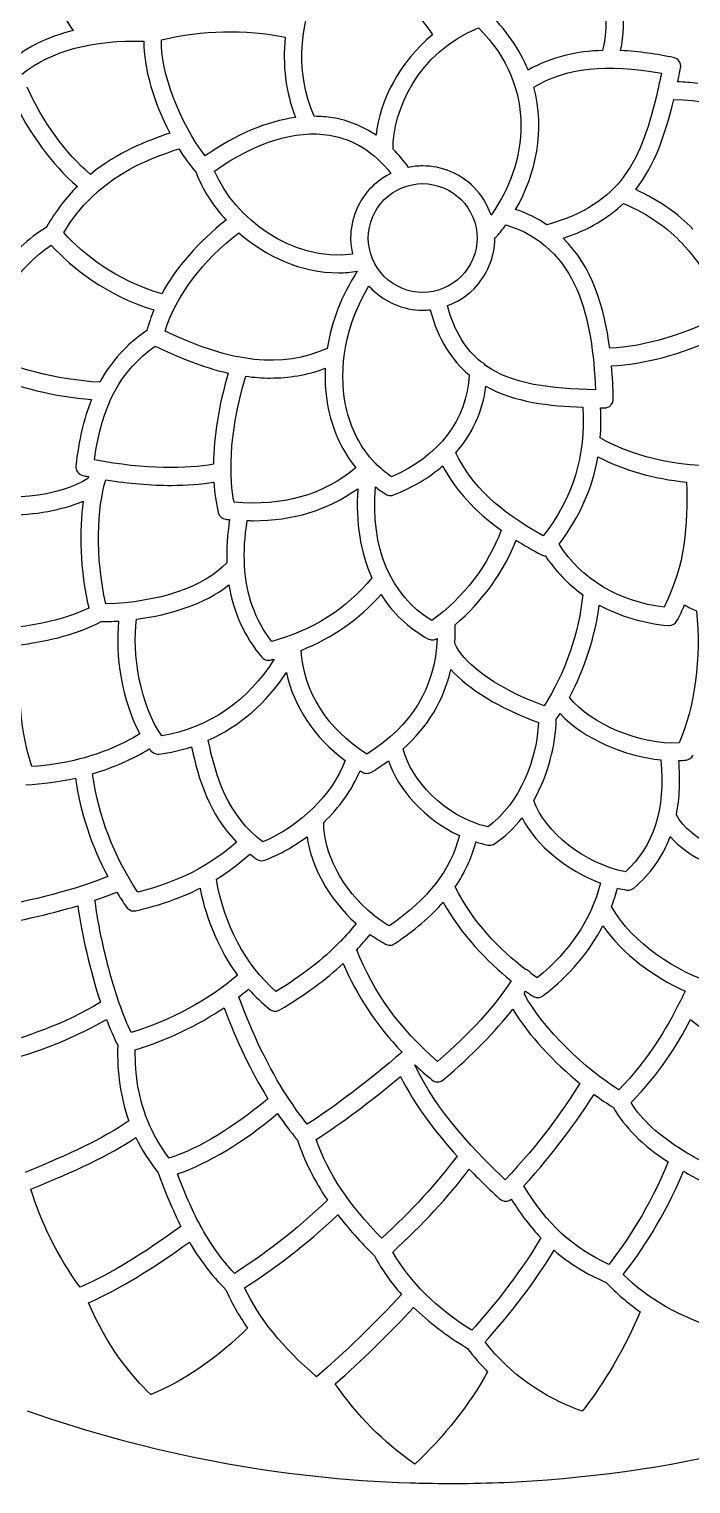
# Model space of a CAD drawing. Extents: x 47 to 537, y 322 to 810.
# Drawn here: x 211.5 to 338.8, y 321.5 to 601.3 of the extents above; entities that cross this region are included whole.
import ezdxf

# ---------------------------------------------------------------- set-up
doc = ezdxf.new("R2010")
doc.units = 0
doc.layers.add('SPLENDIDA_fix_overlaps', color=7, linetype='CONTINUOUS')

msp = doc.modelspace()

# ---------------------------------------------------------------- linework, layer by layer
at = {"layer": 'SPLENDIDA_fix_overlaps', "color": 7}
for points in [[(301.075247, 561.111597), (301.075247, 561.121597)], [(322.134195, 528.451679), (322.165195, 528.451679)], [(252.935368, 498.141755), (252.935368, 498.151755)]]:
    msp.add_lwpolyline(points, dxfattribs=at)
for points in [[(317.625206, 621.081447), (321.825195, 613.991465), (323.474191, 604.521489), (321.804195, 597.181507)], [(212.444469, 619.89145), (213.544466, 612.991468), (216.645458, 605.621486), (219.96445, 601.031497)], [(325.275187, 597.161507), (326.464184, 603.121492), (325.804185, 610.041475), (323.565191, 616.331459)], [(266.345334, 584.521539), (262.455344, 593.201517), (263.365342, 604.18149), (268.674328, 612.521469)], [(268.674328, 612.521469), (279.495301, 609.881475), (286.584284, 604.561489), (289.115277, 600.211499)], [(307.464231, 593.411516), (305.865235, 597.351507), (303.294242, 601.191497), (299.525251, 604.751488)], [(281.515296, 578.191555), (281.375297, 585.391537), (286.254284, 596.851508), (297.944255, 601.541496)], [(297.944255, 601.541496), (309.434226, 590.001525), (307.424231, 575.311562), (300.344249, 565.511586)], [(219.96445, 601.031497), (214.905463, 599.751501), (210.555474, 597.561506), (206.984483, 594.461514)], [(210.095475, 592.621518), (215.82546, 597.151507), (223.714441, 599.271502), (233.575416, 598.951503)], [(233.575416, 598.951503), (233.484416, 593.931515), (235.455411, 587.231532), (238.584404, 581.281547)], [(245.385387, 576.911558), (240.444399, 583.271542), (236.714408, 593.151517), (236.964408, 599.211502)], [(236.964408, 599.211502), (244.855388, 601.111497), (253.015367, 601.271497), (260.765348, 599.721501)], [(260.765348, 599.721501), (260.205349, 594.451514), (260.834348, 589.101527), (262.745343, 584.291539)], [(289.115277, 600.211499), (282.754293, 595.011512), (278.964303, 587.571531), (278.234304, 580.881548)], [(321.804195, 597.181507), (316.995208, 597.021507), (312.07522, 596.02151), (307.464231, 593.411516)], [(335.464161, 595.81151), (332.325169, 596.451509), (328.865178, 597.001507), (325.275187, 597.161507)], [(308.575229, 590.111525), (314.804213, 593.871515), (322.485194, 594.721513), (333.125167, 592.801518)], [(336.544159, 595.091512), (336.304159, 595.461511), (335.91516, 595.731511), (335.464161, 595.81151)], [(336.245159, 591.131522), (336.434159, 592.01152), (336.615158, 592.901518), (336.804158, 593.811515)], [(336.804158, 593.811515), (336.895158, 594.251514), (336.794158, 594.711513), (336.544159, 595.091512)], [(333.125167, 592.801518), (332.905168, 591.781521), (332.695168, 590.781523), (332.474169, 589.811525)], [(340.11515, 590.861523), (338.834153, 591.021522), (337.544156, 591.111522), (336.245159, 591.131522)], [(208.365479, 587.94153), (211.375472, 581.411546), (215.89546, 575.231562), (220.774448, 571.051572)], [(223.305442, 573.361567), (218.535454, 577.341557), (213.975465, 583.651541), (211.115472, 590.131525)], [(305.084237, 566.611583), (309.035227, 573.461566), (310.794223, 581.871545), (308.575229, 590.111525)], [(332.445169, 589.661526), (329.395177, 576.19156), (325.365187, 567.541581), (311.054222, 563.671591)], [(328.19518, 570.431574), (331.82517, 575.101562), (333.865165, 580.951548), (335.485161, 587.731531)], [(332.474169, 589.811525), (332.464169, 589.761526), (332.455169, 589.711526), (332.445169, 589.661526)], [(335.485161, 587.731531), (345.285137, 587.741531), (353.544116, 583.421541), (357.804105, 578.741553)], [(262.745343, 584.291539), (257.234357, 583.561541), (251.355372, 581.071547), (245.385387, 576.911558)], [(247.155382, 574.001565), (255.095362, 579.581551), (262.725343, 581.961545), (269.305327, 580.881548)], [(269.855325, 584.241539), (268.705328, 584.431539), (267.535331, 584.511539), (266.345334, 584.521539)], [(278.234304, 580.881548), (275.694311, 582.601543), (272.875318, 583.741541), (269.855325, 584.241539)], [(238.584404, 581.281547), (234.174415, 579.771551), (228.564429, 577.691556), (223.305442, 573.361567)], [(269.305327, 580.881548), (273.955315, 580.12155), (277.905305, 577.631556), (281.084297, 573.531566)], [(218.145455, 562.161595), (224.544439, 572.821568), (233.935415, 576.10156), (240.305399, 578.271554)], [(240.305399, 578.271554), (241.325397, 576.631558), (242.435394, 575.101562), (243.605391, 573.731566)], [(284.464289, 574.701563), (283.555291, 575.98156), (282.575294, 577.151557), (281.515296, 578.191555)], [(243.605391, 573.731566), (244.834388, 570.501574), (246.825383, 567.341582), (249.395377, 564.541589)], [(273.714316, 558.001605), (261.924345, 556.551609), (251.115372, 564.841588), (247.155382, 574.001565)], [(281.084297, 573.531566), (279.725301, 572.871568), (278.475304, 572.00157), (277.405306, 570.921573)], [(287.205282, 574.981563), (286.285284, 574.981563), (285.365287, 574.891563), (284.464289, 574.701563)], [(297.015257, 570.921573), (294.435264, 573.501566), (290.865273, 574.981563), (287.205282, 574.981563)], [(220.774448, 571.051572), (218.645453, 568.911578), (216.615458, 566.331584), (214.814463, 563.171592)], [(277.405306, 570.921573), (274.814313, 568.341579), (273.334317, 564.761588), (273.334317, 561.111597)], [(279.8053, 568.511579), (281.725296, 570.431574), (284.495289, 571.581571), (287.205282, 571.581571)], [(287.205282, 571.581571), (289.924275, 571.581571), (292.694268, 570.431574), (294.615263, 568.511579)], [(300.344249, 565.511586), (299.665251, 567.531581), (298.535254, 569.401576), (297.015257, 570.921573)], [(276.734308, 561.111597), (276.734308, 563.83159), (277.885305, 566.591584), (279.8053, 568.511579)], [(294.615263, 568.511579), (296.535259, 566.591584), (297.674256, 563.83159), (297.674256, 561.111597)], [(339.174152, 562.841593), (336.375159, 565.701586), (332.865168, 568.271579), (328.19518, 570.431574)], [(311.054222, 563.671591), (309.315227, 564.851588), (307.334232, 565.841585), (305.084237, 566.611583)], [(314.235214, 561.071597), (319.165202, 562.701593), (322.895193, 564.961588), (325.804185, 567.781581)], [(325.804185, 567.781581), (330.794173, 565.611586), (334.405164, 562.981593), (337.214157, 559.9816)], [(214.814463, 563.171592), (213.105467, 562.121595), (211.455471, 560.861598), (209.885475, 559.401601)], [(249.395377, 564.541589), (244.04439, 560.401599), (239.8254, 555.551611), (237.015407, 550.391624)], [(301.485246, 561.451596), (302.075245, 562.161595), (302.645243, 562.891593), (303.195242, 563.651591)], [(303.195242, 563.651591), (317.115207, 559.401601), (319.8842, 545.491636), (320.415199, 531.90167)], [(201.415496, 539.461651), (204.515489, 548.401629), (209.655476, 555.671611), (215.754461, 559.741601)], [(215.754461, 559.741601), (219.774451, 555.361612), (226.205434, 550.111625), (235.515411, 547.281632)], [(237.015407, 550.391624), (228.06443, 552.991618), (221.924445, 558.011605), (218.145455, 562.161595)], [(237.635406, 543.211642), (239.765401, 550.021625), (244.865388, 556.811608), (251.84537, 562.131595)], [(251.84537, 562.131595), (256.995358, 557.571606), (263.754341, 554.431614), (271.044322, 554.431614)], [(273.334317, 561.111597), (273.334317, 560.0616), (273.475316, 559.021602), (273.714316, 558.001605)], [(279.8053, 553.711616), (277.885305, 555.631611), (276.734308, 558.401604), (276.734308, 561.111597)], [(297.674256, 561.111597), (297.674256, 558.401604), (296.535259, 555.631611), (294.615263, 553.711616)], [(297.015257, 551.301622), (299.594251, 553.881615), (301.075247, 557.461606), (301.075247, 561.111597)], [(301.075247, 561.121597), (301.224247, 561.211597), (301.365247, 561.311597), (301.485246, 561.451596)], [(323.174192, 539.91165), (322.155195, 547.86163), (319.764201, 555.651611), (314.235214, 561.071597)], [(337.214157, 559.9816), (337.344157, 559.771601), (337.504156, 559.581601), (337.705156, 559.441601)], [(337.705156, 559.441601), (341.094147, 555.661611), (343.344142, 551.341622), (345.625136, 546.671633)], [(274.615313, 554.711613), (271.595321, 550.091625), (269.635326, 545.001637), (268.834328, 539.87165)], [(271.044322, 554.431614), (272.214319, 554.431614), (273.415316, 554.531614), (274.615313, 554.711613)], [(272.435319, 528.751678), (270.845323, 536.18166), (272.504319, 544.731638), (276.865308, 551.90162)], [(276.865308, 551.90162), (277.044307, 551.701621), (277.214307, 551.491621), (277.405306, 551.301622)], [(277.405306, 551.301622), (279.9843, 548.721628), (283.555291, 547.241632), (287.205282, 547.241632)], [(287.205282, 550.641623), (284.495289, 550.641623), (281.725296, 551.791621), (279.8053, 553.711616)], [(294.615263, 553.711616), (292.694268, 551.791621), (289.924275, 550.641623), (287.205282, 550.641623)], [(291.96427, 548.11163), (293.845265, 548.801628), (295.584261, 549.871625), (297.015257, 551.301622)], [(235.515411, 547.281632), (234.964413, 545.981635), (234.515414, 544.671638), (234.145415, 543.351642)], [(287.205282, 547.241632), (287.694281, 547.241632), (288.17428, 547.271632), (288.655278, 547.321632)], [(288.655278, 547.321632), (290.185275, 541.551646), (292.825268, 537.561656), (296.13526, 534.811663)], [(298.395254, 537.311657), (295.475261, 539.681651), (293.294267, 543.121642), (291.96427, 548.11163)], [(345.625136, 546.671633), (338.145155, 542.681643), (329.974175, 540.221649), (323.174192, 539.91165)], [(234.145415, 543.351642), (230.274424, 540.681648), (227.285432, 537.431656), (225.075437, 533.381667)], [(268.834328, 539.87165), (260.04435, 536.03166), (250.595374, 537.031657), (237.635406, 543.211642)], [(224.04444, 518.471704), (225.484436, 528.951678), (229.055427, 535.591661), (235.765411, 540.331649)], [(235.765411, 540.331649), (240.1554, 538.211654), (244.865388, 536.261659), (249.794376, 535.151662)], [(323.535191, 536.521659), (329.825175, 536.841658), (336.955158, 538.771653), (343.87514, 541.991645)], [(225.075437, 533.381667), (216.944458, 533.831665), (208.274479, 536.05166), (201.415496, 539.461651)], [(299.294252, 536.611658), (299.084252, 536.941658), (298.765253, 537.191657), (298.395254, 537.311657)], [(202.935493, 535.031662), (209.214477, 532.381669), (216.504459, 530.611673), (223.515441, 530.071675)], [(249.794376, 535.151662), (247.96438, 528.921678), (247.004382, 522.961693), (246.935383, 517.621706)], [(250.924373, 510.301724), (250.095375, 514.611713), (249.625376, 522.661693), (253.165367, 534.531664)], [(253.165367, 534.531664), (254.734363, 534.311664), (256.325359, 534.191665), (257.935355, 534.191665)], [(257.935355, 534.191665), (261.385347, 534.191665), (264.905338, 534.751663), (268.464329, 536.06166)], [(268.464329, 536.06166), (268.345329, 533.341667), (268.544329, 530.651673), (269.105327, 528.04168)], [(296.13526, 534.811663), (295.774261, 526.241684), (290.265274, 519.001702), (281.185297, 515.211712)], [(320.415199, 531.90167), (311.735221, 532.16167), (304.485239, 532.941668), (299.294252, 536.611658)], [(323.86519, 530.191675), (323.81519, 532.261669), (323.714191, 534.391664), (323.535191, 536.521659)], [(293.564266, 519.8117), (296.754258, 523.451691), (298.754253, 527.81168), (299.355252, 532.601668)], [(299.355252, 532.601668), (304.895238, 529.511676), (311.625221, 528.811678), (317.995205, 528.571679)], [(223.515441, 530.071675), (222.024445, 526.421684), (221.035447, 522.211694), (220.475449, 517.311707)], [(278.064305, 517.851705), (275.274312, 520.731698), (273.355317, 524.421689), (272.435319, 528.751678)], [(322.165195, 528.451679), (322.625193, 528.451679), (323.054192, 528.631678), (323.375192, 528.951678)], [(323.375192, 528.951678), (323.705191, 529.281677), (323.88419, 529.731676), (323.86519, 530.191675)], [(269.105327, 528.04168), (270.024325, 523.741691), (271.81432, 519.9817), (274.365314, 516.891708)], [(317.995205, 528.571679), (318.544204, 519.111702), (316.17421, 511.381722), (310.405224, 503.86174)], [(321.355197, 522.671693), (321.495196, 524.541689), (321.514196, 526.471684), (321.405196, 528.471679)], [(321.405196, 528.471679), (321.645196, 528.461679), (321.895195, 528.451679), (322.134195, 528.451679)], [(347.705131, 517.391707), (337.934155, 516.711708), (328.275179, 518.651703), (321.355197, 522.671693)], [(246.935383, 517.621706), (242.015395, 516.721708), (233.885415, 516.551709), (224.04444, 518.471704)], [(278.075305, 517.831705), (278.075305, 517.841705), (278.064305, 517.841705), (278.064305, 517.851705)], [(278.095305, 517.821705), (278.084305, 517.821705), (278.084305, 517.831705), (278.075305, 517.831705)], [(281.185297, 515.211712), (280.0553, 515.98171), (279.024302, 516.851708), (278.095305, 517.821705)], [(310.405224, 503.86174), (301.705246, 508.681728), (296.705258, 513.411716), (293.564266, 519.8117)], [(313.424216, 502.211744), (317.445206, 507.561731), (319.8842, 513.011717), (320.905198, 519.031702)], [(320.905198, 519.031702), (325.754186, 516.481709), (331.665171, 514.811713), (337.945155, 514.171715)], [(222.774443, 514.851713), (217.355457, 511.321722), (206.725483, 510.231724), (197.705506, 512.261719)], [(220.475449, 517.311707), (220.375449, 516.441709), (220.955448, 515.641711), (221.814445, 515.461711)], [(221.814445, 515.461711), (222.174445, 515.381712), (222.535444, 515.311712), (222.895443, 515.241712)], [(222.895443, 515.241712), (222.855443, 515.111712), (222.814443, 514.991713), (222.774443, 514.851713)], [(274.365314, 516.891708), (267.734331, 511.581721), (260.395349, 509.531726), (250.924373, 510.301724)], [(281.605296, 511.711721), (285.254287, 513.121717), (288.415279, 515.021712), (291.035272, 517.301707)], [(291.035272, 517.301707), (293.555266, 512.591719), (297.135257, 508.631728), (302.275244, 504.951738)], [(226.254434, 490.751773), (224.17444, 499.741751), (224.584439, 509.391727), (226.254434, 514.621713)], [(226.254434, 514.621713), (230.645423, 513.911715), (234.935413, 513.551716), (238.865403, 513.551716)], [(238.865403, 513.551716), (241.834395, 513.551716), (244.584389, 513.761716), (247.024382, 514.181715)], [(247.024382, 514.181715), (247.155382, 512.10172), (247.435381, 510.131725), (247.87538, 508.321729)], [(254.584364, 506.751733), (262.285344, 506.751733), (268.825328, 508.761728), (274.705313, 512.901718)], [(274.705313, 512.901718), (274.274314, 506.431734), (275.225312, 500.631748), (277.444306, 495.771761)], [(288.964278, 487.541781), (280.955298, 492.461769), (277.174307, 501.481746), (278.125305, 513.241717)], [(278.125305, 513.241717), (278.754303, 512.751718), (279.405301, 512.291719), (280.0843, 511.86172)], [(337.945155, 514.171715), (338.165155, 505.771736), (337.815155, 498.461754), (333.634166, 490.111775)], [(207.135482, 507.84173), (212.615468, 507.84173), (217.895455, 508.781728), (221.915445, 510.541724)], [(221.915445, 510.541724), (221.115447, 504.821738), (221.245447, 497.291757), (222.964443, 489.931775)], [(280.0843, 511.86172), (280.355299, 511.691721), (280.674298, 511.601721), (280.995298, 511.601721)], [(280.995298, 511.601721), (281.194297, 511.601721), (281.405296, 511.641721), (281.605296, 511.711721)], [(247.87538, 508.321729), (248.04438, 507.621731), (248.635378, 507.111732), (249.355377, 507.031732)], [(249.355377, 507.031732), (249.584376, 507.011732), (249.805375, 507.001732), (250.035375, 506.981733)], [(250.035375, 506.981733), (249.595376, 504.07174), (249.424376, 501.291747), (249.524376, 498.661753)], [(252.935368, 498.151755), (252.794368, 500.831748), (252.964368, 503.701741), (253.444366, 506.781733)], [(253.444366, 506.781733), (253.825365, 506.771733), (254.214364, 506.751733), (254.584364, 506.751733)], [(302.275244, 504.951738), (300.01425, 498.471754), (294.935263, 491.81177), (288.964278, 487.541781)], [(293.464266, 486.761783), (298.625253, 491.161772), (302.924243, 497.101757), (305.174237, 503.001742)], [(305.174237, 503.001742), (306.684233, 502.051745), (308.304229, 501.111747), (310.044225, 500.18175)], [(333.634166, 490.111775), (324.855188, 491.211772), (317.754206, 495.471761), (313.424216, 502.211744)], [(249.524376, 498.661753), (245.194387, 494.041765), (236.254409, 491.001772), (226.254434, 490.751773)], [(258.174355, 483.531791), (254.984363, 487.611781), (253.254367, 492.441769), (252.935368, 498.141755)], [(310.044225, 500.18175), (310.294224, 500.05175), (310.554224, 499.99175), (310.804223, 499.98175)], [(310.804223, 499.98175), (312.754218, 497.051757), (315.174212, 494.561764), (317.974205, 492.531769)], [(277.444306, 495.771761), (272.555319, 489.831775), (265.935335, 485.611786), (258.174355, 483.531791)], [(232.17442, 487.81178), (238.605403, 488.661778), (245.265387, 490.691773), (249.944375, 494.421764)], [(249.944375, 494.421764), (250.805373, 489.091777), (252.905368, 484.441789), (256.254359, 480.511799)], [(263.80534, 481.821795), (269.785326, 484.18179), (275.015312, 487.82178), (279.185302, 492.551769)], [(279.185302, 492.551769), (281.424296, 489.021777), (284.444289, 486.131785), (288.214279, 484.04179)], [(317.974205, 492.531769), (317.384207, 485.451786), (314.485214, 477.121807), (310.544224, 471.161822)], [(222.964443, 489.931775), (216.875458, 487.001782), (207.685481, 485.641786), (201.155497, 485.751786)], [(315.434211, 472.761818), (318.304204, 478.161805), (320.415199, 484.641788), (321.174197, 490.521774)], [(321.174197, 490.521774), (325.075187, 488.401779), (329.544176, 487.061782), (334.455164, 486.601783)], [(336.11516, 487.491781), (336.665158, 488.531779), (337.145157, 489.551776), (337.584156, 490.561774)], [(337.584156, 490.561774), (338.325154, 490.131775), (339.084152, 489.741776), (339.87515, 489.391777)], [(209.814475, 482.881793), (215.345462, 483.601791), (221.084447, 485.071787), (225.345437, 487.341782)], [(225.345437, 487.341782), (226.444434, 487.341782), (227.564431, 487.381782), (228.714428, 487.461781)], [(228.714428, 487.461781), (227.99543, 480.981798), (229.355427, 472.12182), (232.774418, 465.791836)], [(237.004407, 465.381837), (232.875418, 471.171822), (231.225422, 481.261797), (232.17442, 487.81178)], [(334.615163, 486.591784), (335.235162, 486.591784), (335.81516, 486.931783), (336.11516, 487.491781)], [(339.87515, 489.391777), (340.785148, 480.461799), (339.535151, 470.931823), (336.535159, 464.01184)], [(290.015275, 484.13179), (289.484276, 474.461814), (285.225287, 467.461831), (276.464309, 461.871845)], [(288.214279, 484.04179), (288.464279, 483.90179), (288.754278, 483.83179), (289.035277, 483.83179)], [(289.035277, 483.83179), (289.365277, 483.83179), (289.694276, 483.92179), (289.984275, 484.11179)], [(289.984275, 484.11179), (289.995275, 484.12179), (290.004275, 484.13179), (290.015275, 484.13179)], [(293.365267, 483.141792), (293.455266, 484.311789), (293.475266, 485.521786), (293.464266, 486.761783)], [(334.455164, 486.601783), (334.504164, 486.591784), (334.565164, 486.591784), (334.615163, 486.591784)], [(212.00447, 459.461851), (209.375477, 467.761831), (209.385477, 476.16181), (209.814475, 482.881793)], [(276.464309, 461.871845), (268.794328, 466.781833), (264.345339, 473.801815), (263.80534, 481.821795)], [(310.544224, 471.161822), (300.07525, 475.031812), (294.805263, 479.9118), (293.365267, 483.141792)], [(258.605353, 480.1318), (253.714366, 472.16182), (245.915385, 466.781833), (237.004407, 465.381837)], [(256.254359, 480.511799), (256.575359, 480.1218), (257.055357, 479.9118), (257.544356, 479.9118)], [(257.544356, 479.9118), (257.674356, 479.9118), (257.814355, 479.9318), (257.944355, 479.9618)], [(257.944355, 479.9618), (258.165355, 480.0118), (258.385354, 480.0718), (258.605353, 480.1318)], [(245.955385, 464.541839), (252.00437, 467.251832), (257.214357, 471.741821), (260.975348, 477.551806)], [(260.975348, 477.551806), (262.424344, 470.951823), (266.305334, 465.131837), (272.294319, 460.631848)], [(283.475291, 462.911843), (288.245279, 467.171832), (291.254272, 472.19182), (292.615268, 478.171805)], [(292.615268, 478.171805), (295.99526, 474.341814), (301.924245, 470.721823), (309.474226, 467.94183)], [(336.535159, 464.01184), (329.165177, 463.601841), (319.504201, 467.631831), (315.434211, 472.761818)], [(309.474226, 467.94183), (309.145227, 461.031847), (306.084235, 452.551869), (299.714251, 447.87188)], [(308.554229, 452.971868), (311.395222, 457.931855), (312.785218, 463.661841), (312.895218, 468.571829)], [(312.895218, 468.571829), (313.134217, 468.921828), (313.384217, 469.281827), (313.625216, 469.651826)], [(313.625216, 469.651826), (318.174205, 464.731838), (326.214184, 461.441846), (333.035167, 460.741848)], [(232.774418, 465.791836), (229.475426, 463.711841), (225.575436, 462.071845), (221.334447, 460.961848)], [(256.444359, 445.001887), (249.814375, 449.961875), (247.355382, 457.521856), (245.955385, 464.541839)], [(223.705441, 458.101855), (227.714431, 459.271852), (231.435421, 460.891848), (234.625413, 462.901843)], [(234.625413, 462.901843), (234.734413, 462.771843), (234.825413, 462.621843), (234.935413, 462.491844)], [(234.935413, 462.491844), (235.254412, 462.091845), (235.745411, 461.861845), (236.254409, 461.861845)], [(236.254409, 461.861845), (236.325409, 461.861845), (236.395409, 461.861845), (236.464409, 461.871845)], [(236.464409, 461.871845), (238.615403, 462.141845), (240.714398, 462.621843), (242.745393, 463.281842)], [(242.745393, 463.281842), (244.05539, 456.921858), (246.265384, 450.191875), (251.385372, 444.951888)], [(299.714251, 447.87188), (291.424271, 449.831875), (284.794288, 457.041857), (283.475291, 462.911843)], [(337.865155, 460.711848), (338.445154, 460.771848), (338.955153, 461.141847), (339.214152, 461.671846)], [(221.245447, 460.941848), (218.285454, 460.17185), (215.165462, 459.671851), (212.00447, 459.461851)], [(221.334447, 460.961848), (221.305447, 460.951848), (221.274447, 460.951848), (221.245447, 460.941848)], [(272.294319, 460.631848), (269.774326, 454.091865), (263.605341, 447.99188), (256.444359, 445.001887)], [(277.355307, 458.411854), (278.504304, 459.111852), (279.575301, 459.84185), (280.595299, 460.591849)], [(280.595299, 460.591849), (282.455294, 455.151862), (287.555281, 449.301877), (294.254264, 446.191885)], [(333.035167, 460.741848), (333.895165, 451.231872), (331.655171, 444.17189), (326.195185, 439.231902)], [(336.00416, 450.221874), (336.625158, 453.351867), (336.775158, 456.811858), (336.464159, 460.611848)], [(336.464159, 460.611848), (336.945158, 460.631848), (337.415156, 460.661848), (337.865155, 460.711848)], [(210.875473, 455.99186), (214.105465, 456.12186), (217.314457, 456.561859), (220.395449, 457.241857)], [(220.395449, 457.241857), (221.395447, 450.521874), (223.444441, 444.261889), (226.645433, 438.321904)], [(232.385419, 435.331912), (227.714431, 442.391894), (224.885438, 449.871875), (223.705441, 458.101855)], [(268.16533, 448.711878), (271.205322, 451.631871), (273.645316, 455.051862), (275.165312, 458.681853)], [(275.165312, 458.681853), (275.305312, 458.591854), (275.444311, 458.491854), (275.595311, 458.411854)], [(275.595311, 458.411854), (275.86531, 458.241854), (276.16531, 458.161855), (276.464309, 458.161855)], [(276.464309, 458.161855), (276.774308, 458.161855), (277.084307, 458.251854), (277.355307, 458.411854)], [(326.195185, 439.231902), (318.355204, 440.821898), (310.714223, 446.771883), (308.554229, 452.971868)], [(277.785306, 430.891923), (271.535321, 435.86191), (268.10533, 443.221892), (268.16533, 448.711878)], [(301.035247, 444.641888), (303.065242, 446.011885), (304.815238, 447.711881), (306.304234, 449.611876)], [(306.304234, 449.611876), (309.094227, 444.261889), (314.895213, 439.481901), (321.434196, 437.071907)], [(357.275107, 440.1119), (346.445134, 441.561896), (338.615153, 445.291887), (336.00416, 450.221874)], [(251.385372, 444.951888), (246.194385, 440.341899), (240.1054, 437.241907), (232.385419, 435.331912)], [(256.814358, 441.481896), (259.725351, 442.591894), (262.475344, 444.13189), (264.955338, 445.991885)], [(264.955338, 445.991885), (265.745336, 440.521899), (268.915328, 434.141915), (274.405314, 429.291927)], [(294.254264, 446.191885), (292.615268, 439.621901), (288.285279, 434.051915), (280.785298, 428.831928)], [(293.464266, 436.371909), (295.325262, 439.061902), (296.635258, 441.911895), (297.444256, 444.971888)], [(297.444256, 444.971888), (298.205254, 444.741888), (298.975253, 444.541889), (299.754251, 444.381889)], [(327.794181, 436.11191), (331.035172, 438.841903), (333.365167, 442.131895), (334.815163, 446.011885)], [(334.815163, 446.011885), (338.294154, 442.051895), (344.485139, 439.071902), (352.645118, 437.441906)], [(247.515381, 437.831905), (249.805375, 439.221902), (251.91537, 440.851898), (253.924365, 442.661893)], [(253.924365, 442.661893), (254.355364, 442.321894), (254.785363, 441.991895), (255.245362, 441.671896)], [(299.754251, 444.381889), (299.86525, 444.361889), (299.97425, 444.351889), (300.08425, 444.351889)], [(300.08425, 444.351889), (300.424249, 444.351889), (300.754248, 444.451889), (301.035247, 444.641888)], [(255.245362, 441.671896), (255.535361, 441.471896), (255.87536, 441.371897), (256.214359, 441.371897)], [(256.214359, 441.371897), (256.415359, 441.371897), (256.625358, 441.411896), (256.814358, 441.481896)], [(226.645433, 438.321904), (220.725448, 435.92191), (212.03547, 433.611916), (203.504491, 432.201919)], [(258.984353, 416.231959), (253.165367, 421.281947), (248.955378, 429.201927), (247.515381, 437.831905)], [(321.434196, 437.071907), (319.514201, 429.931925), (315.594211, 424.08194), (309.235227, 418.851953)], [(224.16544, 433.781916), (225.674436, 434.291914), (227.075432, 434.811913), (228.345429, 435.341912)], [(225.955435, 424.09194), (225.145437, 427.531931), (224.524439, 430.901923), (224.16544, 433.781916)], [(228.345429, 435.341912), (228.944428, 434.371914), (229.564426, 433.401916), (230.225424, 432.441919)], [(232.00442, 431.741921), (236.615408, 432.791918), (240.685398, 434.231914), (244.375389, 436.09191)], [(244.375389, 436.09191), (245.584386, 429.921925), (248.10538, 424.10194), (251.575371, 419.341952)], [(306.985233, 420.451949), (302.174245, 424.10194), (296.674258, 429.731926), (293.464266, 436.371909)], [(323.525191, 432.551919), (323.96419, 433.701916), (324.355189, 434.871913), (324.695188, 436.08191)], [(324.695188, 436.08191), (325.264187, 435.94191), (325.844185, 435.82191), (326.424184, 435.731911)], [(326.424184, 435.731911), (326.514184, 435.711911), (326.605183, 435.711911), (326.695183, 435.711911)], [(326.695183, 435.711911), (327.094182, 435.711911), (327.485181, 435.85191), (327.794181, 436.11191)], [(202.205494, 428.551929), (208.595479, 429.521926), (215.225462, 431.011922), (220.875448, 432.721918)], [(220.875448, 432.721918), (221.615446, 427.251932), (223.225442, 420.211949), (225.214437, 414.141965)], [(230.225424, 432.441919), (230.544424, 431.97192), (231.075422, 431.701921), (231.625421, 431.701921)], [(231.625421, 431.701921), (231.754421, 431.701921), (231.88542, 431.711921), (232.00442, 431.741921)], [(277.794306, 430.881923), (277.794306, 430.891923), (277.785306, 430.891923), (277.785306, 430.891923)], [(277.825305, 430.861923), (277.814305, 430.871923), (277.805305, 430.881923), (277.794306, 430.881923)], [(280.785298, 428.831928), (279.734301, 429.451926), (278.745303, 430.131925), (277.825305, 430.861923)], [(281.814295, 425.421936), (285.625286, 427.97193), (288.714278, 430.621923), (291.165272, 433.421916)], [(291.165272, 433.421916), (294.515264, 427.221932), (299.605251, 421.941945), (304.224239, 418.291954)], [(343.294142, 417.781956), (336.214159, 419.87195), (327.544181, 425.421936), (323.525191, 432.551919)], [(274.405314, 429.291927), (273.415316, 428.08193), (272.415319, 426.941933), (271.365322, 425.851935)], [(310.395224, 415.421961), (315.464211, 419.391952), (319.254202, 423.83194), (321.855195, 428.831928)], [(321.855195, 428.831928), (325.674186, 423.371942), (331.794171, 418.941953), (337.695156, 416.281959)], [(271.345322, 425.821935), (267.96433, 422.331944), (264.12534, 419.371952), (258.984353, 416.231959)], [(271.365322, 425.851935), (271.355322, 425.841935), (271.355322, 425.831935), (271.345322, 425.821935)], [(274.515314, 424.241939), (275.395312, 425.181937), (276.245309, 426.161935), (277.075307, 427.191932)], [(277.075307, 427.191932), (278.024305, 426.531934), (279.015302, 425.901935), (280.0643, 425.331937)], [(280.0643, 425.331937), (280.314299, 425.201937), (280.595299, 425.131937), (280.865298, 425.131937)], [(280.865298, 425.131937), (281.205297, 425.131937), (281.535296, 425.231937), (281.814295, 425.421936)], [(228.845428, 413.981965), (227.754431, 417.141957), (226.754433, 420.651948), (225.955435, 424.09194)], [(290.055275, 402.771993), (282.785293, 409.081977), (277.705306, 416.14196), (274.515314, 424.241939)], [(259.694351, 412.681968), (264.625338, 415.621961), (268.515329, 418.451954), (271.89532, 421.611946)], [(271.89532, 421.611946), (274.544314, 415.371962), (278.294304, 409.731976), (283.234292, 404.571989)], [(307.455231, 420.261949), (307.304232, 420.351949), (307.145232, 420.411949), (306.985233, 420.451949)], [(308.02523, 419.681951), (307.88423, 419.91195), (307.705231, 420.11195), (307.455231, 420.261949)], [(309.235227, 418.851953), (308.834228, 419.111952), (308.434229, 419.391952), (308.02523, 419.681951)], [(251.575371, 419.341952), (245.924385, 414.531964), (238.924403, 410.731973), (231.135422, 408.311979)], [(304.224239, 418.291954), (300.895248, 413.201967), (296.455259, 408.321979), (290.055275, 402.771993)], [(225.214437, 414.141965), (218.024455, 409.821975), (210.694473, 407.401981), (204.274489, 405.671986)], [(251.85537, 415.181962), (252.484369, 415.681961), (253.095367, 416.18196), (253.705366, 416.701958)], [(261.105347, 396.11201), (257.595356, 401.531996), (254.504364, 407.92198), (251.85537, 415.181962)], [(253.705366, 416.701958), (254.964363, 415.271962), (256.325359, 413.961965), (257.765356, 412.811968)], [(306.695233, 415.85196), (306.794233, 415.99196), (306.884233, 416.13196), (306.974233, 416.271959)], [(324.934188, 397.292007), (318.544204, 401.311997), (310.485224, 408.771978), (306.695233, 415.85196)], [(306.974233, 416.271959), (307.485231, 415.93196), (307.97423, 415.601961), (308.455229, 415.311962)], [(308.455229, 415.311962), (308.724228, 415.141962), (309.035227, 415.051962), (309.344227, 415.051962)], [(309.344227, 415.051962), (309.714226, 415.051962), (310.084225, 415.181962), (310.395224, 415.421961)], [(336.684158, 414.260964), (334.044165, 409.031977), (330.605173, 403.091992), (324.934188, 397.292007)], [(336.705158, 414.291964), (336.695158, 414.281964), (336.695158, 414.271964), (336.684158, 414.260964)], [(337.695156, 416.281959), (337.375157, 415.631961), (337.044157, 414.961963), (336.705158, 414.291964)], [(231.135422, 408.311979), (230.345424, 409.961975), (229.575426, 411.89197), (228.845428, 413.981965)], [(231.92442, 405.021987), (238.165405, 406.941983), (243.94439, 409.681976), (248.995378, 413.111967)], [(248.995378, 413.111967), (251.444371, 406.571984), (254.254364, 400.711998), (257.415356, 395.612011)], [(257.765356, 412.811968), (258.075355, 412.571969), (258.444354, 412.441969), (258.825353, 412.441969)], [(258.825353, 412.441969), (259.125352, 412.441969), (259.424351, 412.521969), (259.694351, 412.681968)], [(291.165272, 399.242002), (296.855258, 404.08199), (301.145247, 408.431979), (304.514239, 412.821968)], [(304.514239, 412.821968), (307.615231, 407.691981), (312.554219, 402.531994), (317.455206, 398.532004)], [(205.015487, 402.351994), (211.234472, 404.02199), (218.924453, 406.491984), (226.375434, 410.861973)], [(226.375434, 410.861973), (227.075432, 409.010977), (227.80543, 407.331982), (228.544429, 405.891985)], [(327.294182, 394.852013), (332.655168, 400.311999), (336.10516, 405.821985), (338.735153, 410.811973)], [(338.735153, 410.811973), (343.245142, 407.221982), (348.445129, 404.06199), (354.615113, 401.181997)], [(228.544429, 405.891985), (228.375429, 400.631998), (229.075427, 395.81201), (230.674423, 391.372022)], [(234.245414, 391.502021), (232.595419, 395.592011), (231.84542, 400.042), (231.92442, 405.021987)], [(283.234292, 404.571989), (276.475309, 398.812003), (270.475324, 394.242014), (264.995338, 390.692023)], [(285.685286, 402.141995), (286.734283, 401.161997), (287.82528, 400.182), (288.975278, 399.232002)], [(303.075242, 379.98205), (298.314254, 384.462039), (289.515276, 393.482016), (285.685286, 402.141995)], [(266.685333, 387.742031), (271.655321, 390.942023), (277.015307, 394.952013), (282.964293, 399.892)], [(282.964293, 399.892), (285.555286, 394.452014), (289.805275, 389.022027), (293.814265, 384.572039)], [(288.975278, 399.232002), (289.285277, 398.972003), (289.674276, 398.832003), (290.064275, 398.832003)], [(290.064275, 398.832003), (290.455274, 398.832003), (290.845273, 398.972003), (291.165272, 399.242002)], [(317.455206, 398.532004), (314.094215, 393.292017), (309.745226, 387.092032), (303.075242, 379.98205)], [(257.415356, 395.612011), (250.765373, 390.022025), (244.385389, 386.162035), (238.424404, 384.15204)], [(261.125347, 396.07201), (261.125347, 396.08201), (261.115347, 396.09201), (261.105347, 396.11201)], [(264.995338, 390.692023), (263.655341, 392.362019), (262.365344, 394.152015), (261.125347, 396.07201)], [(306.655233, 378.842053), (312.785218, 385.542036), (316.915208, 391.412021), (320.1552, 396.442009)], [(320.1552, 396.442009), (321.455196, 395.492011), (322.714193, 394.652013), (323.92419, 393.922015)], [(337.375157, 385.582036), (332.634168, 388.502029), (329.264177, 391.602021), (327.294182, 394.852013)], [(240.0244, 381.132047), (246.145385, 383.282042), (252.605368, 387.182032), (259.274352, 392.732018)], [(259.274352, 392.732018), (260.515349, 390.922023), (261.794346, 389.212027), (263.135342, 387.612031)], [(323.92419, 393.922015), (325.945185, 390.192025), (329.455176, 386.682033), (334.424164, 383.442041)], [(230.674423, 391.372022), (225.665436, 387.87203), (219.225452, 384.892038), (210.705473, 381.422046)], [(234.314414, 391.332022), (234.294414, 391.392022), (234.274414, 391.452021), (234.245414, 391.502021)], [(238.424404, 384.15204), (236.705408, 386.442034), (235.345412, 388.822028), (234.314414, 391.332022)], [(211.84547, 378.212054), (220.314449, 381.662046), (226.825433, 384.652038), (232.02442, 388.15203)], [(232.02442, 388.15203), (233.165417, 385.772036), (234.595414, 383.511041), (236.305409, 381.342047)], [(263.135342, 387.612031), (264.455339, 383.642041), (266.334334, 379.84205), (268.875328, 376.08206)], [(279.334302, 368.782078), (273.084317, 375.142062), (269.024327, 381.222047), (266.685333, 387.742031)], [(293.814265, 384.572039), (289.924275, 379.372052), (284.964288, 373.952065), (279.334302, 368.782078)], [(334.424164, 383.442041), (330.764173, 374.492064), (326.325184, 368.05208), (323.004192, 363.742091)], [(337.514156, 385.492036), (337.474156, 385.522036), (337.424156, 385.552036), (337.375157, 385.582036)], [(345.844135, 381.192047), (342.724143, 382.572044), (339.94515, 384.01104), (337.514156, 385.492036)], [(236.305409, 381.342047), (237.685406, 377.632056), (239.095402, 374.222064), (240.685398, 371.062072)], [(244.375389, 371.342072), (242.774393, 374.322064), (241.385397, 377.582056), (240.0244, 381.132047)], [(281.435296, 366.112085), (287.115282, 371.312072), (292.16527, 376.761058), (296.16526, 382.042045)], [(296.16526, 382.042045), (298.475254, 379.632051), (300.554249, 377.652056), (302.004245, 376.332059)], [(325.785186, 361.792096), (329.165177, 366.182085), (333.634166, 372.672068), (337.365157, 381.652046)], [(337.365157, 381.652046), (339.82515, 380.242049), (342.565144, 378.892053), (345.584136, 377.602056)], [(221.294447, 359.352102), (217.015457, 365.252087), (213.655466, 371.99207), (211.84547, 378.212054)], [(323.004192, 363.742091), (316.09421, 366.912083), (310.985223, 371.642071), (306.655233, 378.842053)], [(268.875328, 376.08206), (262.935343, 370.332074), (256.03536, 365.222087), (251.004372, 362.022095)], [(302.004245, 376.332059), (302.334244, 376.04206), (302.745243, 375.89206), (303.155242, 375.89206)], [(303.155242, 375.89206), (303.535241, 375.89206), (303.91524, 376.03206), (304.235239, 376.292059)], [(304.235239, 376.292059), (305.995235, 373.462066), (307.88423, 371.002072), (309.945225, 368.852078)], [(252.935368, 359.222102), (258.004355, 362.462094), (264.885338, 367.542081), (270.885323, 373.282067)], [(270.885323, 373.282067), (272.895318, 370.662073), (275.214312, 368.05208), (277.905305, 365.402086)], [(240.685398, 371.062072), (233.625416, 365.862085), (227.245432, 362.002095), (221.294447, 359.352102)], [(244.424389, 371.261072), (244.405389, 371.292072), (244.395389, 371.312072), (244.375389, 371.342072)], [(251.004372, 362.022095), (248.375379, 364.772088), (246.265384, 367.84208), (244.424389, 371.261072)], [(222.935443, 356.372109), (228.935428, 359.072102), (235.305412, 362.912093), (242.325394, 368.04208)], [(242.325394, 368.04208), (244.274389, 364.692088), (246.535384, 361.652096), (249.334377, 358.882103)], [(309.945225, 368.852078), (305.224237, 360.962098), (300.405249, 355.332112), (296.645258, 351.072122)], [(277.905305, 365.402086), (279.365302, 362.732093), (281.084297, 360.252099), (283.115292, 357.942105)], [(296.645258, 351.072122), (289.725276, 355.422111), (284.855288, 360.261099), (281.435296, 366.112085)], [(299.195252, 348.822128), (302.934243, 353.052117), (307.714231, 358.642103), (312.474219, 366.452084)], [(312.474219, 366.452084), (315.424211, 363.91209), (318.735203, 361.872095), (322.525194, 360.242099)], [(344.615138, 351.072122), (336.544159, 353.642116), (330.375174, 357.172107), (325.785186, 361.792096)], [(249.334377, 358.882103), (250.435374, 356.372109), (251.81437, 353.922115), (253.495366, 351.502121)], [(266.794333, 342.142145), (260.274349, 347.722131), (255.745361, 353.332117), (252.935368, 359.222102)], [(322.525194, 360.242099), (324.434189, 358.192105), (326.605183, 356.332109), (329.054177, 354.652113)], [(234.895413, 338.712153), (231.265422, 342.162145), (226.555434, 347.84213), (222.935443, 356.372109)], [(283.115292, 357.942105), (278.345304, 352.772118), (271.96432, 346.582134), (266.794333, 342.142145)], [(270.375324, 340.752148), (275.305312, 345.092137), (281.044297, 350.692123), (285.464286, 355.472111)], [(285.464286, 355.472111), (288.355279, 352.632118), (291.774271, 350.042125), (295.81426, 347.592131)], [(329.054177, 354.652113), (325.264187, 345.812135), (321.044197, 339.492151), (317.895205, 335.522161)], [(253.495366, 351.502121), (248.01538, 345.972135), (241.365397, 341.382147), (234.895413, 338.712153)], [(295.81426, 347.592131), (297.035257, 345.972135), (298.334254, 344.472139), (299.695251, 343.072142)], [(317.895205, 335.522161), (310.254224, 338.212154), (304.12524, 342.602143), (299.195252, 348.822128)], [(305.264237, 321.942195), (337.134157, 323.612191), (368.665078, 331.622171), (397.455006, 345.352137)], [(299.695251, 343.072142), (296.225259, 336.852158), (291.325272, 330.622173), (285.694286, 325.302187)], [(285.694286, 325.302187), (279.475301, 329.722176), (274.674313, 334.582164), (270.375324, 340.752148)], [(211.135472, 335.592161), (234.805413, 327.212182), (259.785351, 322.532194), (284.875288, 321.732196)], [(284.875288, 321.732196), (285.495286, 321.712196), (286.125285, 321.702196), (286.754283, 321.692196)], [(286.754283, 321.692196), (292.924268, 321.532196), (299.105252, 321.622196), (305.264237, 321.942195)]]:
    msp.add_open_spline(points, degree=3, dxfattribs=at)

doc.saveas('drawing.dxf')
